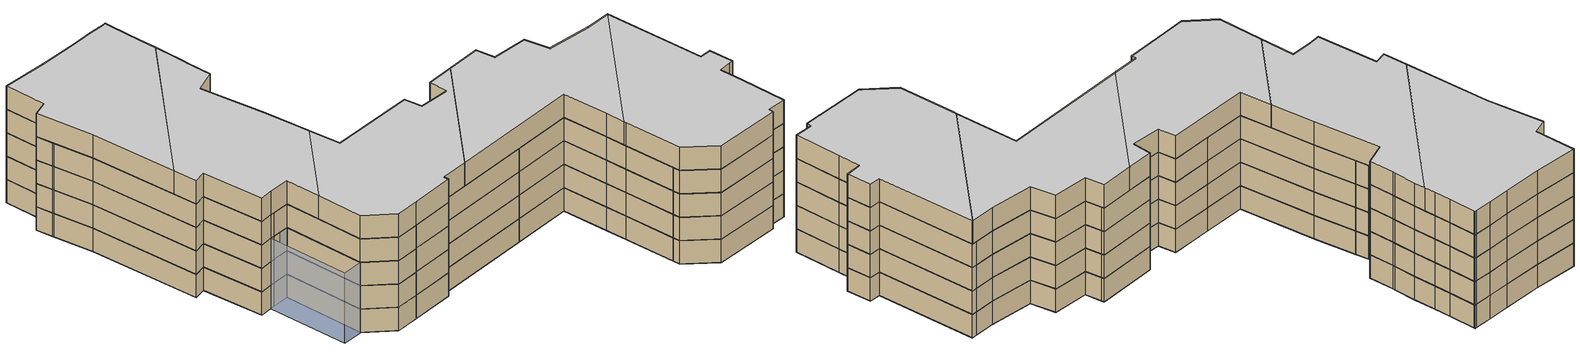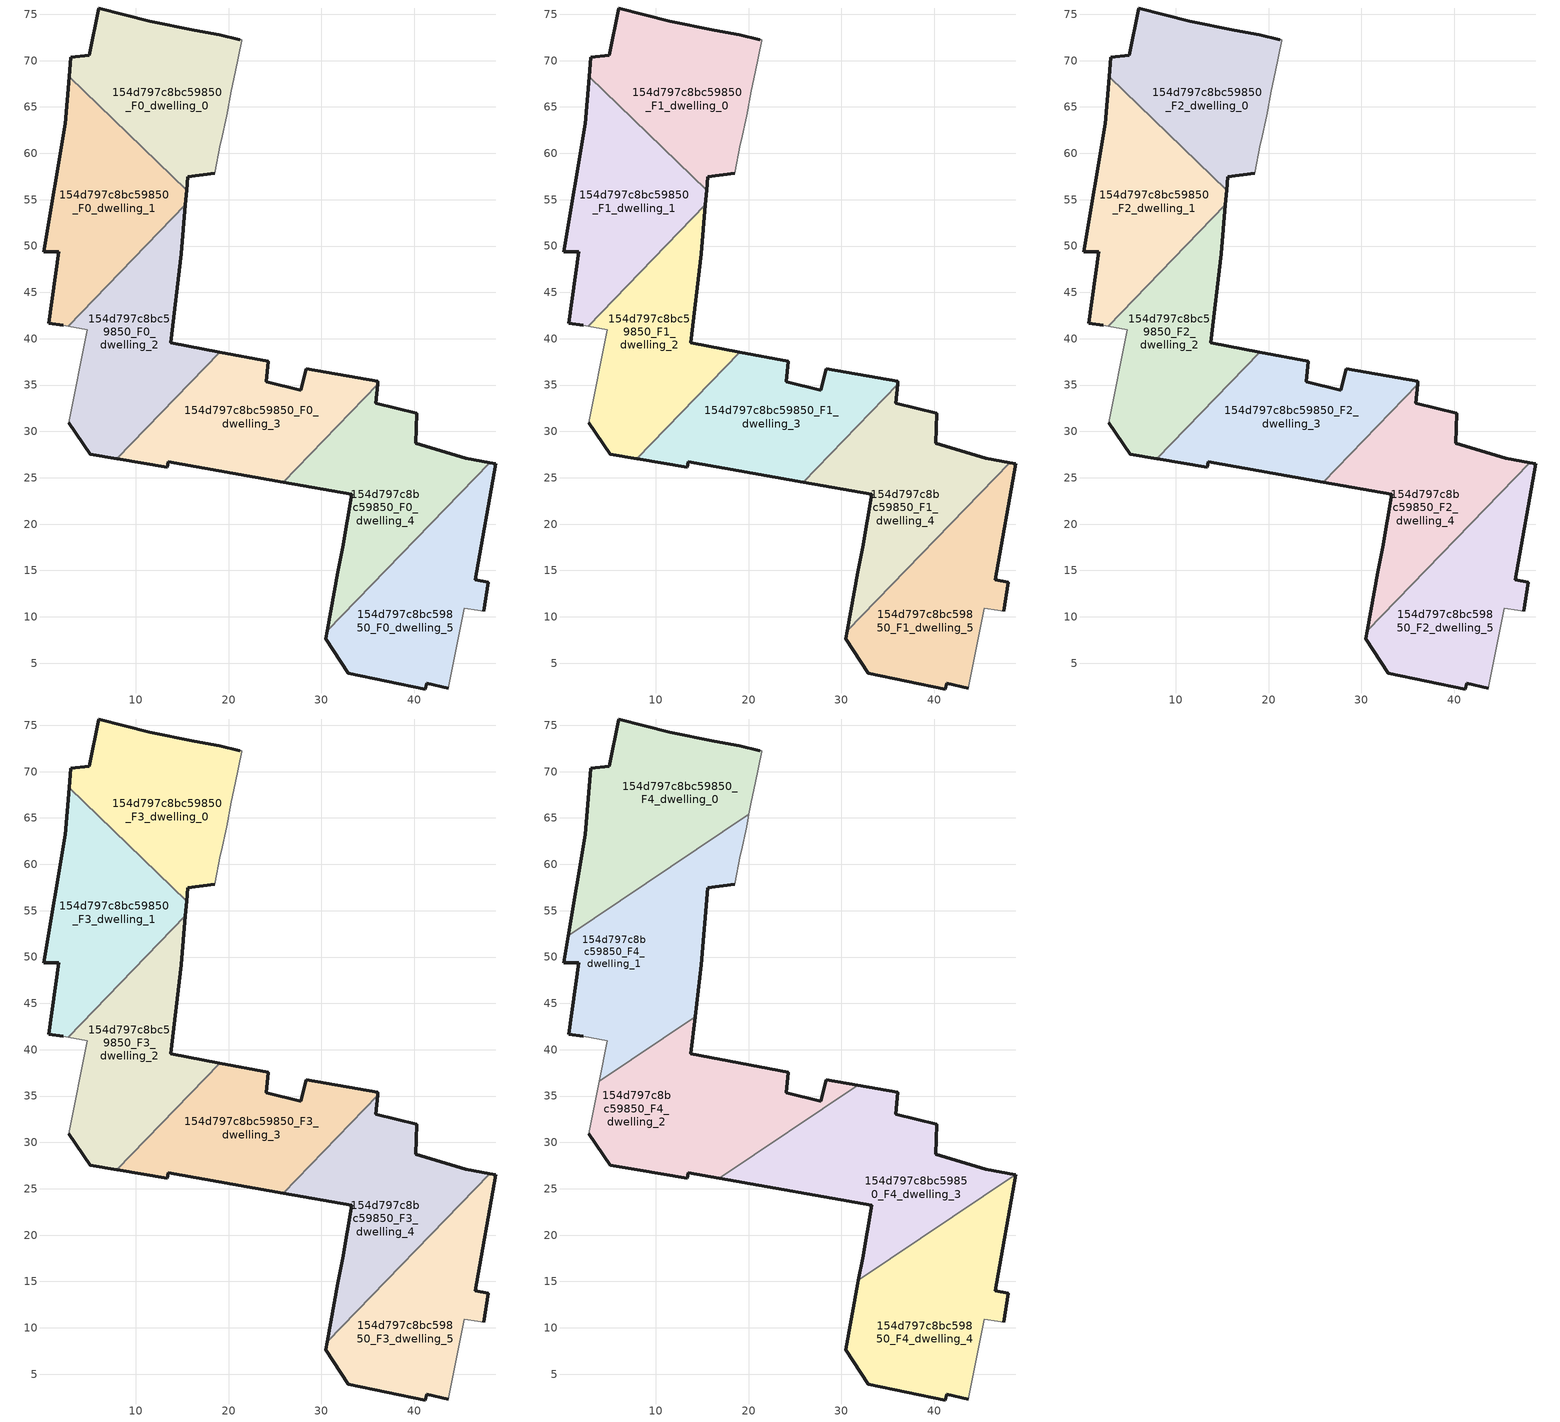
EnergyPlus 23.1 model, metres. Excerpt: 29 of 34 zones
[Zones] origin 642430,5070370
154d797c8bc59850_F0_dwelling_0
 floor ground (EU_floor_Construction): 18.49,57.86 19.09,60.96 19.19,61.36 19.79,64.07 20.29,66.77 20.69,68.77 21.4,72.17 21.4,72.27 21.2,72.27 18.99,72.77 16.29,73.27 11.49,74.28 5.99,75.68 4.98,70.57 2.98,70.37 2.81,68.25 15.47,56.04 15.59,57.46 z0
 wall outside (EU_wall_Construction): 18.49,57.86 15.59,57.46 15.47,56.04 / 2.81,68.25 2.98,70.37 4.98,70.57 5.99,75.68 11.49,74.28 16.29,73.27 18.99,72.77 21.2,72.27 z0:3
 wall adiabatic (EU_wall_Construction): 21.2,72.27 21.4,72.27 21.4,72.17 20.69,68.77 20.29,66.77 19.79,64.07 19.19,61.36 19.09,60.96 18.49,57.86 z0:3
 wall to 154d797c8bc59850_F0_dwelling_1 (EU_wall_Construction): 15.47,56.04 2.81,68.25 z0:3
154d797c8bc59850_F0_dwelling_1
 floor ground (EU_floor_Construction): 2.71,41.35 15.33,54.43 15.47,56.04 2.81,68.25 2.38,63.17 0.07,49.36 1.68,49.36 0.57,41.65 2.17,41.45 z0
 wall outside (EU_wall_Construction): 15.47,56.04 15.33,54.43 / 2.17,41.45 0.57,41.65 1.68,49.36 0.07,49.36 2.38,63.17 2.81,68.25 z0:3
 wall to 154d797c8bc59850_F0_dwelling_2 (EU_wall_Construction): 15.33,54.43 2.71,41.35 z0:3
 wall adiabatic (EU_wall_Construction): 2.71,41.35 2.17,41.45 z0:3
154d797c8bc59850_F0_dwelling_2
 floor ground (EU_floor_Construction): 7.94,27.05 19.03,38.55 13.78,39.55 14.89,49.16 15.33,54.43 2.71,41.35 4.78,40.95 2.77,30.95 5.07,27.54 z0
 wall outside (EU_wall_Construction): 15.33,54.43 14.89,49.16 13.78,39.55 19.03,38.55 / 7.94,27.05 5.07,27.54 2.77,30.95 z0:3
 wall adiabatic (EU_wall_Construction): 2.77,30.95 4.78,40.95 2.71,41.35 z0:3
 wall to 154d797c8bc59850_F0_dwelling_3 (EU_wall_Construction): 19.03,38.55 7.94,27.05 z0:3
154d797c8bc59850_F0_dwelling_3
 floor ground (EU_floor_Construction): 25.88,24.54 36.07,35.11 36.1,35.44 28.39,36.74 27.79,34.44 24.09,35.34 24.29,37.54 19.03,38.55 7.94,27.05 7.97,27.04 13.38,26.14 13.48,26.74 z0
 wall outside (EU_wall_Construction): 25.88,24.54 13.48,26.74 13.38,26.14 7.97,27.04 7.94,27.05 / 19.03,38.55 24.29,37.54 24.09,35.34 27.79,34.44 28.39,36.74 36.1,35.44 36.07,35.11 z0:3
 wall to 154d797c8bc59850_F0_dwelling_4 (EU_wall_Construction): 36.07,35.11 25.88,24.54 z0:3
154d797c8bc59850_F0_dwelling_4
 floor ground (EU_floor_Construction): 30.64,8.47 48.17,26.65 45.6,27.13 40.2,28.74 40.3,31.94 35.9,33.04 36.07,35.11 25.88,24.54 33.29,23.23 32.29,17.53 31.79,14.83 z0
 wall outside (EU_wall_Construction): 30.64,8.47 31.79,14.83 32.29,17.53 33.29,23.23 25.88,24.54 / 36.07,35.11 35.9,33.04 40.3,31.94 40.2,28.74 45.6,27.13 48.17,26.65 z0:3
 wall to 154d797c8bc59850_F0_dwelling_5 (EU_wall_Construction): 48.17,26.65 30.64,8.47 z0:3
154d797c8bc59850_F0_dwelling_5
 floor ground (EU_floor_Construction): 43.69,2.31 44.9,8.22 45.4,10.92 46.9,10.72 47.5,10.62 48,13.72 46.6,14.02 48.8,26.53 48.17,26.65 30.64,8.47 30.48,7.62 32.89,3.92 41.19,2.21 41.39,2.82 z0
 wall outside (EU_wall_Construction): 43.69,2.31 41.39,2.82 41.19,2.21 32.89,3.92 30.48,7.62 30.64,8.47 / 48.17,26.65 48.8,26.53 46.6,14.02 48,13.72 47.5,10.62 z0:3
 wall adiabatic (EU_wall_Construction): 47.5,10.62 46.9,10.72 45.4,10.92 44.9,8.22 43.69,2.31 z0:3
154d797c8bc59850_F1_dwelling_0
 floor to 154d797c8bc59850_F0_dwelling_0 (EU_floor_Construction): 18.49,57.86 19.09,60.96 19.19,61.36 19.79,64.07 20.29,66.77 20.69,68.77 21.4,72.17 21.4,72.27 21.2,72.27 18.99,72.77 16.29,73.27 11.49,74.28 5.99,75.68 4.98,70.57 2.98,70.37 2.81,68.25 15.47,56.04 15.59,57.46 z3
 wall outside (EU_wall_Construction): 18.49,57.86 15.59,57.46 15.47,56.04 / 2.81,68.25 2.98,70.37 4.98,70.57 5.99,75.68 11.49,74.28 16.29,73.27 18.99,72.77 21.2,72.27 z3:6
 wall adiabatic (EU_wall_Construction): 21.2,72.27 21.4,72.27 21.4,72.17 20.69,68.77 20.29,66.77 19.79,64.07 19.19,61.36 19.09,60.96 18.49,57.86 z3:6
 wall to 154d797c8bc59850_F1_dwelling_1 (EU_wall_Construction): 15.47,56.04 2.81,68.25 z3:6
154d797c8bc59850_F1_dwelling_1
 floor to 154d797c8bc59850_F0_dwelling_1 (EU_floor_Construction): 2.71,41.35 15.33,54.43 15.47,56.04 2.81,68.25 2.38,63.17 0.07,49.36 1.68,49.36 0.57,41.65 2.17,41.45 z3
 wall outside (EU_wall_Construction): 15.47,56.04 15.33,54.43 / 2.17,41.45 0.57,41.65 1.68,49.36 0.07,49.36 2.38,63.17 2.81,68.25 z3:6
 wall to 154d797c8bc59850_F1_dwelling_2 (EU_wall_Construction): 15.33,54.43 2.71,41.35 z3:6
 wall adiabatic (EU_wall_Construction): 2.71,41.35 2.17,41.45 z3:6
154d797c8bc59850_F1_dwelling_2
 floor to 154d797c8bc59850_F0_dwelling_2 (EU_floor_Construction): 7.94,27.05 19.03,38.55 13.78,39.55 14.89,49.16 15.33,54.43 2.71,41.35 4.78,40.95 2.77,30.95 5.07,27.54 z3
 wall outside (EU_wall_Construction): 15.33,54.43 14.89,49.16 13.78,39.55 19.03,38.55 / 7.94,27.05 5.07,27.54 2.77,30.95 z3:6
 wall adiabatic (EU_wall_Construction): 2.77,30.95 4.78,40.95 2.71,41.35 z3:6
 wall to 154d797c8bc59850_F1_dwelling_3 (EU_wall_Construction): 19.03,38.55 7.94,27.05 z3:6
154d797c8bc59850_F1_dwelling_3
 floor to 154d797c8bc59850_F0_dwelling_3 (EU_floor_Construction): 25.88,24.54 36.07,35.11 36.1,35.44 28.39,36.74 27.79,34.44 24.09,35.34 24.29,37.54 19.03,38.55 7.94,27.05 7.97,27.04 13.38,26.14 13.48,26.74 z3
 wall outside (EU_wall_Construction): 25.88,24.54 13.48,26.74 13.38,26.14 7.97,27.04 7.94,27.05 / 19.03,38.55 24.29,37.54 24.09,35.34 27.79,34.44 28.39,36.74 36.1,35.44 36.07,35.11 z3:6
 wall to 154d797c8bc59850_F1_dwelling_4 (EU_wall_Construction): 36.07,35.11 25.88,24.54 z3:6
154d797c8bc59850_F1_dwelling_4
 floor to 154d797c8bc59850_F0_dwelling_4 (EU_floor_Construction): 30.64,8.47 48.17,26.65 45.6,27.13 40.2,28.74 40.3,31.94 35.9,33.04 36.07,35.11 25.88,24.54 33.29,23.23 32.29,17.53 31.79,14.83 z3
 wall outside (EU_wall_Construction): 30.64,8.47 31.79,14.83 32.29,17.53 33.29,23.23 25.88,24.54 / 36.07,35.11 35.9,33.04 40.3,31.94 40.2,28.74 45.6,27.13 48.17,26.65 z3:6
 wall to 154d797c8bc59850_F1_dwelling_5 (EU_wall_Construction): 48.17,26.65 30.64,8.47 z3:6
154d797c8bc59850_F1_dwelling_5
 floor to 154d797c8bc59850_F0_dwelling_5 (EU_floor_Construction): 43.69,2.31 44.9,8.22 45.4,10.92 46.9,10.72 47.5,10.62 48,13.72 46.6,14.02 48.8,26.53 48.17,26.65 30.64,8.47 30.48,7.62 32.89,3.92 41.19,2.21 41.39,2.82 z3
 wall outside (EU_wall_Construction): 43.69,2.31 41.39,2.82 41.19,2.21 32.89,3.92 30.48,7.62 30.64,8.47 / 48.17,26.65 48.8,26.53 46.6,14.02 48,13.72 47.5,10.62 z3:6
 wall adiabatic (EU_wall_Construction): 47.5,10.62 46.9,10.72 45.4,10.92 44.9,8.22 43.69,2.31 z3:6
154d797c8bc59850_F2_dwelling_0
 floor to 154d797c8bc59850_F1_dwelling_0 (EU_floor_Construction): 18.49,57.86 19.09,60.96 19.19,61.36 19.79,64.07 20.29,66.77 20.69,68.77 21.4,72.17 21.4,72.27 21.2,72.27 18.99,72.77 16.29,73.27 11.49,74.28 5.99,75.68 4.98,70.57 2.98,70.37 2.81,68.25 15.47,56.04 15.59,57.46 z6
 wall outside (EU_wall_Construction): 18.49,57.86 15.59,57.46 15.47,56.04 / 2.81,68.25 2.98,70.37 4.98,70.57 5.99,75.68 11.49,74.28 16.29,73.27 18.99,72.77 21.2,72.27 z6:9
 wall adiabatic (EU_wall_Construction): 21.2,72.27 21.4,72.27 21.4,72.17 20.69,68.77 20.29,66.77 19.79,64.07 19.19,61.36 19.09,60.96 18.49,57.86 z6:9
 wall to 154d797c8bc59850_F2_dwelling_1 (EU_wall_Construction): 15.47,56.04 2.81,68.25 z6:9
154d797c8bc59850_F2_dwelling_1
 floor to 154d797c8bc59850_F1_dwelling_1 (EU_floor_Construction): 2.71,41.35 15.33,54.43 15.47,56.04 2.81,68.25 2.38,63.17 0.07,49.36 1.68,49.36 0.57,41.65 2.17,41.45 z6
 wall outside (EU_wall_Construction): 15.47,56.04 15.33,54.43 / 2.17,41.45 0.57,41.65 1.68,49.36 0.07,49.36 2.38,63.17 2.81,68.25 z6:9
 wall to 154d797c8bc59850_F2_dwelling_2 (EU_wall_Construction): 15.33,54.43 2.71,41.35 z6:9
 wall adiabatic (EU_wall_Construction): 2.71,41.35 2.17,41.45 z6:9
154d797c8bc59850_F2_dwelling_2
 floor to 154d797c8bc59850_F1_dwelling_2 (EU_floor_Construction): 7.94,27.05 19.03,38.55 13.78,39.55 14.89,49.16 15.33,54.43 2.71,41.35 4.78,40.95 2.77,30.95 5.07,27.54 z6
 wall outside (EU_wall_Construction): 15.33,54.43 14.89,49.16 13.78,39.55 19.03,38.55 / 7.94,27.05 5.07,27.54 2.77,30.95 z6:9
 wall adiabatic (EU_wall_Construction): 2.77,30.95 4.78,40.95 2.71,41.35 z6:9
 wall to 154d797c8bc59850_F2_dwelling_3 (EU_wall_Construction): 19.03,38.55 7.94,27.05 z6:9
154d797c8bc59850_F2_dwelling_3
 floor to 154d797c8bc59850_F1_dwelling_3 (EU_floor_Construction): 25.88,24.54 36.07,35.11 36.1,35.44 28.39,36.74 27.79,34.44 24.09,35.34 24.29,37.54 19.03,38.55 7.94,27.05 7.97,27.04 13.38,26.14 13.48,26.74 z6
 wall outside (EU_wall_Construction): 25.88,24.54 13.48,26.74 13.38,26.14 7.97,27.04 7.94,27.05 / 19.03,38.55 24.29,37.54 24.09,35.34 27.79,34.44 28.39,36.74 36.1,35.44 36.07,35.11 z6:9
 wall to 154d797c8bc59850_F2_dwelling_4 (EU_wall_Construction): 36.07,35.11 25.88,24.54 z6:9
154d797c8bc59850_F2_dwelling_4
 floor to 154d797c8bc59850_F1_dwelling_4 (EU_floor_Construction): 30.64,8.47 48.17,26.65 45.6,27.13 40.2,28.74 40.3,31.94 35.9,33.04 36.07,35.11 25.88,24.54 33.29,23.23 32.29,17.53 31.79,14.83 z6
 wall outside (EU_wall_Construction): 30.64,8.47 31.79,14.83 32.29,17.53 33.29,23.23 25.88,24.54 / 36.07,35.11 35.9,33.04 40.3,31.94 40.2,28.74 45.6,27.13 48.17,26.65 z6:9
 wall to 154d797c8bc59850_F2_dwelling_5 (EU_wall_Construction): 48.17,26.65 30.64,8.47 z6:9
154d797c8bc59850_F2_dwelling_5
 floor to 154d797c8bc59850_F1_dwelling_5 (EU_floor_Construction): 43.69,2.31 44.9,8.22 45.4,10.92 46.9,10.72 47.5,10.62 48,13.72 46.6,14.02 48.8,26.53 48.17,26.65 30.64,8.47 30.48,7.62 32.89,3.92 41.19,2.21 41.39,2.82 z6
 wall outside (EU_wall_Construction): 43.69,2.31 41.39,2.82 41.19,2.21 32.89,3.92 30.48,7.62 30.64,8.47 / 48.17,26.65 48.8,26.53 46.6,14.02 48,13.72 47.5,10.62 z6:9
 wall adiabatic (EU_wall_Construction): 47.5,10.62 46.9,10.72 45.4,10.92 44.9,8.22 43.69,2.31 z6:9
154d797c8bc59850_F3_dwelling_0
 floor to 154d797c8bc59850_F2_dwelling_0 (EU_floor_Construction): 18.49,57.86 19.09,60.96 19.19,61.36 19.79,64.07 20.29,66.77 20.69,68.77 21.4,72.17 21.4,72.27 21.2,72.27 18.99,72.77 16.29,73.27 11.49,74.28 5.99,75.68 4.98,70.57 2.98,70.37 2.81,68.25 15.47,56.04 15.59,57.46 z9
 wall outside (EU_wall_Construction): 18.49,57.86 15.59,57.46 15.47,56.04 / 2.81,68.25 2.98,70.37 4.98,70.57 5.99,75.68 11.49,74.28 16.29,73.27 18.99,72.77 21.2,72.27 z9:12
 wall adiabatic (EU_wall_Construction): 21.2,72.27 21.4,72.27 21.4,72.17 20.69,68.77 20.29,66.77 19.79,64.07 19.19,61.36 19.09,60.96 18.49,57.86 z9:12
 wall to 154d797c8bc59850_F3_dwelling_1 (EU_wall_Construction): 15.47,56.04 2.81,68.25 z9:12
154d797c8bc59850_F3_dwelling_1
 floor to 154d797c8bc59850_F2_dwelling_1 (EU_floor_Construction): 2.71,41.35 15.33,54.43 15.47,56.04 2.81,68.25 2.38,63.17 0.07,49.36 1.68,49.36 0.57,41.65 2.17,41.45 z9
 wall outside (EU_wall_Construction): 15.47,56.04 15.33,54.43 / 2.17,41.45 0.57,41.65 1.68,49.36 0.07,49.36 2.38,63.17 2.81,68.25 z9:12
 wall to 154d797c8bc59850_F3_dwelling_2 (EU_wall_Construction): 15.33,54.43 2.71,41.35 z9:12
 wall adiabatic (EU_wall_Construction): 2.71,41.35 2.17,41.45 z9:12
154d797c8bc59850_F3_dwelling_2
 floor to 154d797c8bc59850_F2_dwelling_2 (EU_floor_Construction): 7.94,27.05 19.03,38.55 13.78,39.55 14.89,49.16 15.33,54.43 2.71,41.35 4.78,40.95 2.77,30.95 5.07,27.54 z9
 wall outside (EU_wall_Construction): 15.33,54.43 14.89,49.16 13.78,39.55 19.03,38.55 / 7.94,27.05 5.07,27.54 2.77,30.95 z9:12
 wall adiabatic (EU_wall_Construction): 2.77,30.95 4.78,40.95 2.71,41.35 z9:12
 wall to 154d797c8bc59850_F3_dwelling_3 (EU_wall_Construction): 19.03,38.55 7.94,27.05 z9:12
154d797c8bc59850_F3_dwelling_3
 floor to 154d797c8bc59850_F2_dwelling_3 (EU_floor_Construction): 25.88,24.54 36.07,35.11 36.1,35.44 28.39,36.74 27.79,34.44 24.09,35.34 24.29,37.54 19.03,38.55 7.94,27.05 7.97,27.04 13.38,26.14 13.48,26.74 z9
 wall outside (EU_wall_Construction): 25.88,24.54 13.48,26.74 13.38,26.14 7.97,27.04 7.94,27.05 / 19.03,38.55 24.29,37.54 24.09,35.34 27.79,34.44 28.39,36.74 36.1,35.44 36.07,35.11 z9:12
 wall to 154d797c8bc59850_F3_dwelling_4 (EU_wall_Construction): 36.07,35.11 25.88,24.54 z9:12
154d797c8bc59850_F3_dwelling_4
 floor to 154d797c8bc59850_F2_dwelling_4 (EU_floor_Construction): 30.64,8.47 48.17,26.65 45.6,27.13 40.2,28.74 40.3,31.94 35.9,33.04 36.07,35.11 25.88,24.54 33.29,23.23 32.29,17.53 31.79,14.83 z9
 wall outside (EU_wall_Construction): 30.64,8.47 31.79,14.83 32.29,17.53 33.29,23.23 25.88,24.54 / 36.07,35.11 35.9,33.04 40.3,31.94 40.2,28.74 45.6,27.13 48.17,26.65 z9:12
 wall to 154d797c8bc59850_F3_dwelling_5 (EU_wall_Construction): 48.17,26.65 30.64,8.47 z9:12
154d797c8bc59850_F3_dwelling_5
 floor to 154d797c8bc59850_F2_dwelling_5 (EU_floor_Construction): 43.69,2.31 44.9,8.22 45.4,10.92 46.9,10.72 47.5,10.62 48,13.72 46.6,14.02 48.8,26.53 48.17,26.65 30.64,8.47 30.48,7.62 32.89,3.92 41.19,2.21 41.39,2.82 z9
 wall outside (EU_wall_Construction): 43.69,2.31 41.39,2.82 41.19,2.21 32.89,3.92 30.48,7.62 30.64,8.47 / 48.17,26.65 48.8,26.53 46.6,14.02 48,13.72 47.5,10.62 z9:12
 wall adiabatic (EU_wall_Construction): 47.5,10.62 46.9,10.72 45.4,10.92 44.9,8.22 43.69,2.31 z9:12
154d797c8bc59850_F4_dwelling_0
 floor to 154d797c8bc59850_F3_dwelling_0 (EU_floor_Construction): 20.04,65.41 20.29,66.77 20.69,68.77 21.4,72.17 21.4,72.27 21.2,72.27 18.99,72.77 16.29,73.27 11.49,74.28 5.99,75.68 4.98,70.57 2.98,70.37 2.81,68.25 11.62,59.75 z12
 floor to 154d797c8bc59850_F3_dwelling_1 (EU_floor_Construction): 11.62,59.75 2.81,68.25 2.38,63.17 0.57,52.31 z12
 wall outside (EU_wall_Construction): 0.57,52.31 2.38,63.17 2.98,70.37 4.98,70.57 5.99,75.68 11.49,74.28 16.29,73.27 18.99,72.77 21.2,72.27 z12:15
 wall adiabatic (EU_wall_Construction): 21.2,72.27 21.4,72.27 21.4,72.17 20.69,68.77 20.29,66.77 20.04,65.41 z12:15
 wall to 154d797c8bc59850_F4_dwelling_1 (EU_wall_Construction): 20.04,65.41 0.57,52.31 z12:15
 ceiling to 154d797c8bc59850_F5_dwelling_0 (EU_floor_Construction): 21.4,72.27 21.4,72.17 20.69,68.77 20.29,66.77 20.04,65.41 0.57,52.31 2.38,63.17 2.98,70.37 4.98,70.57 5.99,75.68 11.49,74.28 16.29,73.27 18.99,72.77 21.2,72.27 z15
154d797c8bc59850_F4_dwelling_1
 floor to 154d797c8bc59850_F3_dwelling_1 (EU_floor_Construction): 2.71,41.35 15.33,54.43 15.47,56.04 11.62,59.75 0.57,52.31 0.07,49.36 1.68,49.36 0.57,41.65 2.17,41.45 z12
 floor to 154d797c8bc59850_F3_dwelling_0 (EU_floor_Construction): 18.49,57.86 19.09,60.96 19.19,61.36 19.79,64.07 20.04,65.41 11.62,59.75 15.47,56.04 15.59,57.46 z12
 floor to 154d797c8bc59850_F3_dwelling_2 (EU_floor_Construction): 14.24,43.55 14.89,49.16 15.33,54.43 2.71,41.35 4.78,40.95 3.9,36.59 z12
 wall outside (EU_wall_Construction): 18.49,57.86 15.59,57.46 14.89,49.16 14.24,43.55 / 2.17,41.45 0.57,41.65 1.68,49.36 0.07,49.36 0.57,52.31 z12:15
 wall adiabatic (EU_wall_Construction): 20.04,65.41 19.79,64.07 19.19,61.36 19.09,60.96 18.49,57.86 / 3.9,36.59 4.78,40.95 2.17,41.45 z12:15
 wall to 154d797c8bc59850_F4_dwelling_2 (EU_wall_Construction): 14.24,43.55 3.9,36.59 z12:15
 ceiling to 154d797c8bc59850_F5_dwelling_1 (EU_floor_Construction): 20.04,65.41 19.79,64.07 19.19,61.36 19.09,60.96 18.49,57.86 15.59,57.46 14.89,49.16 14.24,43.55 3.9,36.59 4.78,40.95 2.17,41.45 0.57,41.65 1.68,49.36 0.07,49.36 0.57,52.31 z15
154d797c8bc59850_F4_dwelling_2
 floor to 154d797c8bc59850_F3_dwelling_2 (EU_floor_Construction): 7.94,27.05 19.03,38.55 13.78,39.55 14.24,43.55 3.9,36.59 2.77,30.95 5.07,27.54 z12
 floor to 154d797c8bc59850_F3_dwelling_3 (EU_floor_Construction): 27.79,34.44 24.09,35.34 24.29,37.54 19.03,38.55 7.94,27.05 7.97,27.04 13.38,26.14 13.48,26.74 16.86,26.14 31.77,36.17 28.39,36.74 z12
 wall outside (EU_wall_Construction): 16.86,26.14 13.48,26.74 13.38,26.14 7.97,27.04 5.07,27.54 2.77,30.95 / 14.24,43.55 13.78,39.55 24.29,37.54 24.09,35.34 27.79,34.44 28.39,36.74 31.77,36.17 z12:15
 wall to 154d797c8bc59850_F4_dwelling_3 (EU_wall_Construction): 31.77,36.17 16.86,26.14 z12:15
 wall adiabatic (EU_wall_Construction): 2.77,30.95 3.9,36.59 z12:15
 ceiling to 154d797c8bc59850_F5_dwelling_2 (EU_floor_Construction): 31.77,36.17 16.86,26.14 13.48,26.74 13.38,26.14 7.97,27.04 5.07,27.54 2.77,30.95 3.9,36.59 14.24,43.55 13.78,39.55 24.29,37.54 24.09,35.34 27.79,34.44 28.39,36.74 z15
154d797c8bc59850_F4_dwelling_3
 floor to 154d797c8bc59850_F3_dwelling_4 (EU_floor_Construction): 46.72,25.15 48.17,26.65 45.6,27.13 40.2,28.74 40.3,31.94 35.9,33.04 36.07,35.11 25.88,24.54 33.29,23.23 32.29,17.53 31.84,15.14 z12
 floor to 154d797c8bc59850_F3_dwelling_5 (EU_floor_Construction): 48.79,26.53 48.17,26.65 46.72,25.15 z12
 floor to 154d797c8bc59850_F3_dwelling_3 (EU_floor_Construction): 25.88,24.54 36.07,35.11 36.1,35.44 31.77,36.17 16.86,26.14 z12
 wall outside (EU_wall_Construction): 31.84,15.14 32.29,17.53 33.29,23.23 16.86,26.14 / 31.77,36.17 36.1,35.44 35.9,33.04 40.3,31.94 40.2,28.74 45.6,27.13 48.79,26.53 z12:15
 wall to 154d797c8bc59850_F4_dwelling_4 (EU_wall_Construction): 48.79,26.53 31.84,15.14 z12:15
 ceiling to 154d797c8bc59850_F5_dwelling_3 (EU_floor_Construction): 40.3,31.94 40.2,28.74 45.6,27.13 48.79,26.53 31.84,15.14 32.29,17.53 33.29,23.23 16.86,26.14 31.77,36.17 36.1,35.44 35.9,33.04 z15
154d797c8bc59850_F4_dwelling_4
 floor to 154d797c8bc59850_F3_dwelling_4 (EU_floor_Construction): 30.64,8.47 46.72,25.15 31.84,15.14 31.79,14.83 z12
 floor to 154d797c8bc59850_F3_dwelling_5 (EU_floor_Construction): 43.69,2.31 44.9,8.22 45.4,10.92 46.9,10.72 47.5,10.62 48,13.72 46.6,14.02 48.8,26.53 48.79,26.53 46.72,25.15 30.64,8.47 30.48,7.62 32.89,3.92 41.19,2.21 41.39,2.82 z12
 wall outside (EU_wall_Construction): 43.69,2.31 41.39,2.82 41.19,2.21 32.89,3.92 30.48,7.62 31.79,14.83 31.84,15.14 / 48.79,26.53 48.8,26.53 46.6,14.02 48,13.72 47.5,10.62 z12:15
 wall adiabatic (EU_wall_Construction): 47.5,10.62 46.9,10.72 45.4,10.92 44.9,8.22 43.69,2.31 z12:15
 ceiling to 154d797c8bc59850_F5_dwelling_4 (EU_floor_Construction): 48.8,26.53 46.6,14.02 48,13.72 47.5,10.62 46.9,10.72 45.4,10.92 44.9,8.22 43.69,2.31 41.39,2.82 41.19,2.21 32.89,3.92 30.48,7.62 31.79,14.83 31.84,15.14 48.79,26.53 z15
shading: 2.17,41.45 4.78,40.95 / 4.78,40.95 2.84,30.93 / 2.84,30.93 0.24,31.43 / 0.24,31.43 2.17,41.45 z0:9
[Building]
EU S2 Campaign: North Axis=0; Terrain=City; Solar Distribution=FullExterior
[Site:Location]
Lyon-Bron: Latitude=45.75; Longitude=5; Time Zone=1; Elevation=198
[SizingPeriod:WeatherFileDays]
AnnualSizingPeriod: Begin Month=1; Begin Day of Month=1; End Month=12; End Day of Month=31; Day of Week for Start Day=Monday; Use Weather File Daylight Saving Period=No; Use Weather File Rain and Snow Indicators=No
[MATERIAL]
EU_InternalMass_Material: Roughness=MediumRough; Thickness=0.1; Conductivity=1; Density=1800; Specific Heat=900; Thermal Absorptance=0.9; Solar Absorptance=0.7; Visible Absorptance=0.7
[MATERIAL:NOMASS] Roughness=MediumRough; Thermal Absorptance=0.9; Solar Absorptance=0.7; Visible Absorptance=0.7
Name | Thermal Resistance
EU_wall_NoMass | 1.1366
EU_floor_NoMass | 1.85445
[CONSTRUCTION]
EU_wall_Construction: EU_wall_NoMass
EU_floor_Construction: EU_floor_NoMass
EU_InternalMass_Construction: EU_InternalMass_Material
[ZONE] Type=1; Multiplier=1; Ceiling Height=autocalculate; Floor Area=autocalculate; Part of Total Floor Area=Yes
Name | Volume
154d797c8bc59850_F0_dwelling_0; 154d797c8bc59850_F1_dwelling_0; 154d797c8bc59850_F2_dwelling_0; 154d797c8bc59850_F3_dwelling_0 | 645.086
154d797c8bc59850_F4_dwelling_0 | 774.129
154d797c8bc59850_F0_dwelling_1; 154d797c8bc59850_F1_dwelling_1; 154d797c8bc59850_F2_dwelling_1; 154d797c8bc59850_F3_dwelling_1 | 645.111
154d797c8bc59850_F4_dwelling_1 | 774.095
154d797c8bc59850_F0_dwelling_2; 154d797c8bc59850_F1_dwelling_2; 154d797c8bc59850_F2_dwelling_2; 154d797c8bc59850_F3_dwelling_2 | 645.115
154d797c8bc59850_F4_dwelling_2 | 774.119
154d797c8bc59850_F0_dwelling_3; 154d797c8bc59850_F1_dwelling_3; 154d797c8bc59850_F2_dwelling_3; 154d797c8bc59850_F3_dwelling_3 | 645.105
154d797c8bc59850_F4_dwelling_3 | 774.155
154d797c8bc59850_F0_dwelling_4; 154d797c8bc59850_F1_dwelling_4; 154d797c8bc59850_F2_dwelling_4; 154d797c8bc59850_F3_dwelling_4 | 645.072
154d797c8bc59850_F4_dwelling_4 | 774.105
154d797c8bc59850_F0_dwelling_5; 154d797c8bc59850_F1_dwelling_5; 154d797c8bc59850_F2_dwelling_5; 154d797c8bc59850_F3_dwelling_5 | 645.103
[INTERNALMASS] Construction=EU_InternalMass_Construction
Name | Zone or ZoneList | Surface Area
154d797c8bc59850_F0_dwelling_0_EU_InternalMass | 154d797c8bc59850_F0_dwelling_0 | 215.029
154d797c8bc59850_F0_dwelling_1_EU_InternalMass | 154d797c8bc59850_F0_dwelling_1 | 215.038
154d797c8bc59850_F0_dwelling_2_EU_InternalMass | 154d797c8bc59850_F0_dwelling_2 | 215.038
154d797c8bc59850_F0_dwelling_3_EU_InternalMass | 154d797c8bc59850_F0_dwelling_3 | 215.035
154d797c8bc59850_F0_dwelling_4_EU_InternalMass | 154d797c8bc59850_F0_dwelling_4 | 215.024
154d797c8bc59850_F0_dwelling_5_EU_InternalMass | 154d797c8bc59850_F0_dwelling_5 | 215.034
154d797c8bc59850_F1_dwelling_0_EU_InternalMass | 154d797c8bc59850_F1_dwelling_0 | 215.029
154d797c8bc59850_F1_dwelling_1_EU_InternalMass | 154d797c8bc59850_F1_dwelling_1 | 215.038
154d797c8bc59850_F1_dwelling_2_EU_InternalMass | 154d797c8bc59850_F1_dwelling_2 | 215.038
154d797c8bc59850_F1_dwelling_3_EU_InternalMass | 154d797c8bc59850_F1_dwelling_3 | 215.035
154d797c8bc59850_F1_dwelling_4_EU_InternalMass | 154d797c8bc59850_F1_dwelling_4 | 215.024
154d797c8bc59850_F1_dwelling_5_EU_InternalMass | 154d797c8bc59850_F1_dwelling_5 | 215.034
154d797c8bc59850_F2_dwelling_0_EU_InternalMass | 154d797c8bc59850_F2_dwelling_0 | 215.029
154d797c8bc59850_F2_dwelling_1_EU_InternalMass | 154d797c8bc59850_F2_dwelling_1 | 215.038
154d797c8bc59850_F2_dwelling_2_EU_InternalMass | 154d797c8bc59850_F2_dwelling_2 | 215.038
154d797c8bc59850_F2_dwelling_3_EU_InternalMass | 154d797c8bc59850_F2_dwelling_3 | 215.035
154d797c8bc59850_F2_dwelling_4_EU_InternalMass | 154d797c8bc59850_F2_dwelling_4 | 215.024
154d797c8bc59850_F2_dwelling_5_EU_InternalMass | 154d797c8bc59850_F2_dwelling_5 | 215.034
154d797c8bc59850_F3_dwelling_0_EU_InternalMass | 154d797c8bc59850_F3_dwelling_0 | 215.029
154d797c8bc59850_F3_dwelling_1_EU_InternalMass | 154d797c8bc59850_F3_dwelling_1 | 215.038
154d797c8bc59850_F3_dwelling_2_EU_InternalMass | 154d797c8bc59850_F3_dwelling_2 | 215.038
154d797c8bc59850_F3_dwelling_3_EU_InternalMass | 154d797c8bc59850_F3_dwelling_3 | 215.035
154d797c8bc59850_F3_dwelling_4_EU_InternalMass | 154d797c8bc59850_F3_dwelling_4 | 215.024
154d797c8bc59850_F3_dwelling_5_EU_InternalMass | 154d797c8bc59850_F3_dwelling_5 | 215.034
154d797c8bc59850_F4_dwelling_0_EU_InternalMass | 154d797c8bc59850_F4_dwelling_0 | 258.043
154d797c8bc59850_F4_dwelling_1_EU_InternalMass | 154d797c8bc59850_F4_dwelling_1 | 258.032
154d797c8bc59850_F4_dwelling_2_EU_InternalMass | 154d797c8bc59850_F4_dwelling_2 | 258.039
154d797c8bc59850_F4_dwelling_3_EU_InternalMass | 154d797c8bc59850_F4_dwelling_3 | 258.052
154d797c8bc59850_F4_dwelling_4_EU_InternalMass | 154d797c8bc59850_F4_dwelling_4 | 258.035
[OTHEREQUIPMENT] Fuel Type=Electricity; Design Level Calculation Method=Watts/Area; Power per Zone Floor Area=1; Fraction Latent=0; Fraction Radiant=0; Fraction Lost=0; Carbon Dioxide Generation Rate=0; EndUse Subcategory=EU_Step8_InternalGains
Name | Zone or ZoneList or Space or SpaceList | Schedule
EU_Step8_InternalGain_154d797c8bc59850_F0_dwelling_0_f000 | 154d797c8bc59850_F0_dwelling_0 | EU_Step8_GainSchedule_154d797c8bc59850_F0_dwelling_0_f000
EU_Step8_InternalGain_154d797c8bc59850_F0_dwelling_1_f000 | 154d797c8bc59850_F0_dwelling_1 | EU_Step8_GainSchedule_154d797c8bc59850_F0_dwelling_1_f000
EU_Step8_InternalGain_154d797c8bc59850_F0_dwelling_2_f000 | 154d797c8bc59850_F0_dwelling_2 | EU_Step8_GainSchedule_154d797c8bc59850_F0_dwelling_2_f000
EU_Step8_InternalGain_154d797c8bc59850_F0_dwelling_3_f000 | 154d797c8bc59850_F0_dwelling_3 | EU_Step8_GainSchedule_154d797c8bc59850_F0_dwelling_3_f000
EU_Step8_InternalGain_154d797c8bc59850_F0_dwelling_4_f000 | 154d797c8bc59850_F0_dwelling_4 | EU_Step8_GainSchedule_154d797c8bc59850_F0_dwelling_4_f000
EU_Step8_InternalGain_154d797c8bc59850_F0_dwelling_5_f000 | 154d797c8bc59850_F0_dwelling_5 | EU_Step8_GainSchedule_154d797c8bc59850_F0_dwelling_5_f000
EU_Step8_InternalGain_154d797c8bc59850_F1_dwelling_0_f000 | 154d797c8bc59850_F1_dwelling_0 | EU_Step8_GainSchedule_154d797c8bc59850_F1_dwelling_0_f000
EU_Step8_InternalGain_154d797c8bc59850_F1_dwelling_1_f000 | 154d797c8bc59850_F1_dwelling_1 | EU_Step8_GainSchedule_154d797c8bc59850_F1_dwelling_1_f000
EU_Step8_InternalGain_154d797c8bc59850_F1_dwelling_2_f000 | 154d797c8bc59850_F1_dwelling_2 | EU_Step8_GainSchedule_154d797c8bc59850_F1_dwelling_2_f000
EU_Step8_InternalGain_154d797c8bc59850_F1_dwelling_3_f000 | 154d797c8bc59850_F1_dwelling_3 | EU_Step8_GainSchedule_154d797c8bc59850_F1_dwelling_3_f000
EU_Step8_InternalGain_154d797c8bc59850_F1_dwelling_4_f000 | 154d797c8bc59850_F1_dwelling_4 | EU_Step8_GainSchedule_154d797c8bc59850_F1_dwelling_4_f000
EU_Step8_InternalGain_154d797c8bc59850_F1_dwelling_5_f000 | 154d797c8bc59850_F1_dwelling_5 | EU_Step8_GainSchedule_154d797c8bc59850_F1_dwelling_5_f000
EU_Step8_InternalGain_154d797c8bc59850_F2_dwelling_0_f000 | 154d797c8bc59850_F2_dwelling_0 | EU_Step8_GainSchedule_154d797c8bc59850_F2_dwelling_0_f000
EU_Step8_InternalGain_154d797c8bc59850_F2_dwelling_1_f000 | 154d797c8bc59850_F2_dwelling_1 | EU_Step8_GainSchedule_154d797c8bc59850_F2_dwelling_1_f000
EU_Step8_InternalGain_154d797c8bc59850_F2_dwelling_2_f000 | 154d797c8bc59850_F2_dwelling_2 | EU_Step8_GainSchedule_154d797c8bc59850_F2_dwelling_2_f000
EU_Step8_InternalGain_154d797c8bc59850_F2_dwelling_3_f000 | 154d797c8bc59850_F2_dwelling_3 | EU_Step8_GainSchedule_154d797c8bc59850_F2_dwelling_3_f000
EU_Step8_InternalGain_154d797c8bc59850_F2_dwelling_4_f000 | 154d797c8bc59850_F2_dwelling_4 | EU_Step8_GainSchedule_154d797c8bc59850_F2_dwelling_4_f000
EU_Step8_InternalGain_154d797c8bc59850_F2_dwelling_5_f000 | 154d797c8bc59850_F2_dwelling_5 | EU_Step8_GainSchedule_154d797c8bc59850_F2_dwelling_5_f000
EU_Step8_InternalGain_154d797c8bc59850_F3_dwelling_0_f000 | 154d797c8bc59850_F3_dwelling_0 | EU_Step8_GainSchedule_154d797c8bc59850_F3_dwelling_0_f000
EU_Step8_InternalGain_154d797c8bc59850_F3_dwelling_1_f000 | 154d797c8bc59850_F3_dwelling_1 | EU_Step8_GainSchedule_154d797c8bc59850_F3_dwelling_1_f000
EU_Step8_InternalGain_154d797c8bc59850_F3_dwelling_2_f000 | 154d797c8bc59850_F3_dwelling_2 | EU_Step8_GainSchedule_154d797c8bc59850_F3_dwelling_2_f000
EU_Step8_InternalGain_154d797c8bc59850_F3_dwelling_3_f000 | 154d797c8bc59850_F3_dwelling_3 | EU_Step8_GainSchedule_154d797c8bc59850_F3_dwelling_3_f000
EU_Step8_InternalGain_154d797c8bc59850_F3_dwelling_4_f000 | 154d797c8bc59850_F3_dwelling_4 | EU_Step8_GainSchedule_154d797c8bc59850_F3_dwelling_4_f000
EU_Step8_InternalGain_154d797c8bc59850_F3_dwelling_5_f000 | 154d797c8bc59850_F3_dwelling_5 | EU_Step8_GainSchedule_154d797c8bc59850_F3_dwelling_5_f000
EU_Step8_InternalGain_154d797c8bc59850_F4_dwelling_0_f000 | 154d797c8bc59850_F4_dwelling_0 | EU_Step8_GainSchedule_154d797c8bc59850_F4_dwelling_0_f000
EU_Step8_InternalGain_154d797c8bc59850_F4_dwelling_1_f000 | 154d797c8bc59850_F4_dwelling_1 | EU_Step8_GainSchedule_154d797c8bc59850_F4_dwelling_1_f000
EU_Step8_InternalGain_154d797c8bc59850_F4_dwelling_2_f000 | 154d797c8bc59850_F4_dwelling_2 | EU_Step8_GainSchedule_154d797c8bc59850_F4_dwelling_2_f000
EU_Step8_InternalGain_154d797c8bc59850_F4_dwelling_3_f000 | 154d797c8bc59850_F4_dwelling_3 | EU_Step8_GainSchedule_154d797c8bc59850_F4_dwelling_3_f000
EU_Step8_InternalGain_154d797c8bc59850_F4_dwelling_4_f000 | 154d797c8bc59850_F4_dwelling_4 | EU_Step8_GainSchedule_154d797c8bc59850_F4_dwelling_4_f000
[ZONEVENTILATION:DESIGNFLOWRATE] Schedule=EU_AlwaysOn; Design Flow Rate Calculation Method=AirChanges/Hour; Air Changes per Hour=0.473019; Ventilation Type=Natural; Fan Pressure Rise=0; Fan Total Efficiency=1; Constant Term Coefficient=1; Temperature Term Coefficient=0; Velocity Term Coefficient=0; Velocity Squared Term Coefficient=0; Minimum Indoor Temperature=-100; Maximum Indoor Temperature=100; Delta Temperature=-100; Minimum Outdoor Temperature=-100; Maximum Outdoor Temperature=100; Maximum Wind Speed=40
Name | Zone or ZoneList or Space or SpaceList
EU_ConstantAir_154d797c8bc59850_F0_dwelling_0 | 154d797c8bc59850_F0_dwelling_0
EU_ConstantAir_154d797c8bc59850_F0_dwelling_1 | 154d797c8bc59850_F0_dwelling_1
EU_ConstantAir_154d797c8bc59850_F0_dwelling_2 | 154d797c8bc59850_F0_dwelling_2
EU_ConstantAir_154d797c8bc59850_F0_dwelling_3 | 154d797c8bc59850_F0_dwelling_3
EU_ConstantAir_154d797c8bc59850_F0_dwelling_4 | 154d797c8bc59850_F0_dwelling_4
EU_ConstantAir_154d797c8bc59850_F0_dwelling_5 | 154d797c8bc59850_F0_dwelling_5
EU_ConstantAir_154d797c8bc59850_F1_dwelling_0 | 154d797c8bc59850_F1_dwelling_0
EU_ConstantAir_154d797c8bc59850_F1_dwelling_1 | 154d797c8bc59850_F1_dwelling_1
EU_ConstantAir_154d797c8bc59850_F1_dwelling_2 | 154d797c8bc59850_F1_dwelling_2
EU_ConstantAir_154d797c8bc59850_F1_dwelling_3 | 154d797c8bc59850_F1_dwelling_3
EU_ConstantAir_154d797c8bc59850_F1_dwelling_4 | 154d797c8bc59850_F1_dwelling_4
EU_ConstantAir_154d797c8bc59850_F1_dwelling_5 | 154d797c8bc59850_F1_dwelling_5
EU_ConstantAir_154d797c8bc59850_F2_dwelling_0 | 154d797c8bc59850_F2_dwelling_0
EU_ConstantAir_154d797c8bc59850_F2_dwelling_1 | 154d797c8bc59850_F2_dwelling_1
EU_ConstantAir_154d797c8bc59850_F2_dwelling_2 | 154d797c8bc59850_F2_dwelling_2
EU_ConstantAir_154d797c8bc59850_F2_dwelling_3 | 154d797c8bc59850_F2_dwelling_3
EU_ConstantAir_154d797c8bc59850_F2_dwelling_4 | 154d797c8bc59850_F2_dwelling_4
EU_ConstantAir_154d797c8bc59850_F2_dwelling_5 | 154d797c8bc59850_F2_dwelling_5
EU_ConstantAir_154d797c8bc59850_F3_dwelling_0 | 154d797c8bc59850_F3_dwelling_0
EU_ConstantAir_154d797c8bc59850_F3_dwelling_1 | 154d797c8bc59850_F3_dwelling_1
EU_ConstantAir_154d797c8bc59850_F3_dwelling_2 | 154d797c8bc59850_F3_dwelling_2
EU_ConstantAir_154d797c8bc59850_F3_dwelling_3 | 154d797c8bc59850_F3_dwelling_3
EU_ConstantAir_154d797c8bc59850_F3_dwelling_4 | 154d797c8bc59850_F3_dwelling_4
EU_ConstantAir_154d797c8bc59850_F3_dwelling_5 | 154d797c8bc59850_F3_dwelling_5
EU_ConstantAir_154d797c8bc59850_F4_dwelling_0 | 154d797c8bc59850_F4_dwelling_0
EU_ConstantAir_154d797c8bc59850_F4_dwelling_1 | 154d797c8bc59850_F4_dwelling_1
EU_ConstantAir_154d797c8bc59850_F4_dwelling_2 | 154d797c8bc59850_F4_dwelling_2
EU_ConstantAir_154d797c8bc59850_F4_dwelling_3 | 154d797c8bc59850_F4_dwelling_3
EU_ConstantAir_154d797c8bc59850_F4_dwelling_4 | 154d797c8bc59850_F4_dwelling_4
[HVACTEMPLATE:THERMOSTAT] Constant Heating Setpoint=20; Constant Cooling Setpoint=50
EU_HeatOnly_154d797c8bc59850_F0_dwelling_0; EU_HeatOnly_154d797c8bc59850_F0_dwelling_1; EU_HeatOnly_154d797c8bc59850_F0_dwelling_2; EU_HeatOnly_154d797c8bc59850_F0_dwelling_3; EU_HeatOnly_154d797c8bc59850_F0_dwelling_4; EU_HeatOnly_154d797c8bc59850_F0_dwelling_5; EU_HeatOnly_154d797c8bc59850_F1_dwelling_0; EU_HeatOnly_154d797c8bc59850_F1_dwelling_1; EU_HeatOnly_154d797c8bc59850_F1_dwelling_2; EU_HeatOnly_154d797c8bc59850_F1_dwelling_3; EU_HeatOnly_154d797c8bc59850_F1_dwelling_4; EU_HeatOnly_154d797c8bc59850_F1_dwelling_5; EU_HeatOnly_154d797c8bc59850_F2_dwelling_0; EU_HeatOnly_154d797c8bc59850_F2_dwelling_1; EU_HeatOnly_154d797c8bc59850_F2_dwelling_2; EU_HeatOnly_154d797c8bc59850_F2_dwelling_3; EU_HeatOnly_154d797c8bc59850_F2_dwelling_4; EU_HeatOnly_154d797c8bc59850_F2_dwelling_5; EU_HeatOnly_154d797c8bc59850_F3_dwelling_0; EU_HeatOnly_154d797c8bc59850_F3_dwelling_1; EU_HeatOnly_154d797c8bc59850_F3_dwelling_2; EU_HeatOnly_154d797c8bc59850_F3_dwelling_3; EU_HeatOnly_154d797c8bc59850_F3_dwelling_4; EU_HeatOnly_154d797c8bc59850_F3_dwelling_5; EU_HeatOnly_154d797c8bc59850_F4_dwelling_0; EU_HeatOnly_154d797c8bc59850_F4_dwelling_1; EU_HeatOnly_154d797c8bc59850_F4_dwelling_2; EU_HeatOnly_154d797c8bc59850_F4_dwelling_3; EU_HeatOnly_154d797c8bc59850_F4_dwelling_4; EU_HeatOnly_154d797c8bc59850_F5_dwelling_0; EU_HeatOnly_154d797c8bc59850_F5_dwelling_1; EU_HeatOnly_154d797c8bc59850_F5_dwelling_2; EU_HeatOnly_154d797c8bc59850_F5_dwelling_3; EU_HeatOnly_154d797c8bc59850_F5_dwelling_4
[HVACTEMPLATE:ZONE:IDEALLOADSAIRSYSTEM] System Availability Schedule=EU_AlwaysOn; Maximum Heating Supply Air Temperature=50; Minimum Cooling Supply Air Temperature=13; Maximum Heating Supply Air Humidity Ratio=0.0156; Minimum Cooling Supply Air Humidity Ratio=0.0077; Heating Limit=NoLimit; Cooling Limit=NoLimit; Heating Availability Schedule=EU_AlwaysOn; Cooling Availability Schedule=EU_CoolingOff; Dehumidification Control Type=ConstantSensibleHeatRatio; Cooling Sensible Heat Ratio=0.7; Dehumidification Setpoint=60; Humidification Control Type=None; Humidification Setpoint=30; Outdoor Air Method=None; Outdoor Air Flow Rate per Person=0.00944; Outdoor Air Flow Rate per Zone Floor Area=0; Outdoor Air Flow Rate per Zone=0; Demand Controlled Ventilation Type=None; Outdoor Air Economizer Type=NoEconomizer; Heat Recovery Type=None; Sensible Heat Recovery Effectiveness=0.7; Latent Heat Recovery Effectiveness=0.65
Name | Template Thermostat
154d797c8bc59850_F0_dwelling_0 | EU_HeatOnly_154d797c8bc59850_F0_dwelling_0
154d797c8bc59850_F0_dwelling_1 | EU_HeatOnly_154d797c8bc59850_F0_dwelling_1
154d797c8bc59850_F0_dwelling_2 | EU_HeatOnly_154d797c8bc59850_F0_dwelling_2
154d797c8bc59850_F0_dwelling_3 | EU_HeatOnly_154d797c8bc59850_F0_dwelling_3
154d797c8bc59850_F0_dwelling_4 | EU_HeatOnly_154d797c8bc59850_F0_dwelling_4
154d797c8bc59850_F0_dwelling_5 | EU_HeatOnly_154d797c8bc59850_F0_dwelling_5
154d797c8bc59850_F1_dwelling_0 | EU_HeatOnly_154d797c8bc59850_F1_dwelling_0
154d797c8bc59850_F1_dwelling_1 | EU_HeatOnly_154d797c8bc59850_F1_dwelling_1
154d797c8bc59850_F1_dwelling_2 | EU_HeatOnly_154d797c8bc59850_F1_dwelling_2
154d797c8bc59850_F1_dwelling_3 | EU_HeatOnly_154d797c8bc59850_F1_dwelling_3
154d797c8bc59850_F1_dwelling_4 | EU_HeatOnly_154d797c8bc59850_F1_dwelling_4
154d797c8bc59850_F1_dwelling_5 | EU_HeatOnly_154d797c8bc59850_F1_dwelling_5
154d797c8bc59850_F2_dwelling_0 | EU_HeatOnly_154d797c8bc59850_F2_dwelling_0
154d797c8bc59850_F2_dwelling_1 | EU_HeatOnly_154d797c8bc59850_F2_dwelling_1
154d797c8bc59850_F2_dwelling_2 | EU_HeatOnly_154d797c8bc59850_F2_dwelling_2
154d797c8bc59850_F2_dwelling_3 | EU_HeatOnly_154d797c8bc59850_F2_dwelling_3
154d797c8bc59850_F2_dwelling_4 | EU_HeatOnly_154d797c8bc59850_F2_dwelling_4
154d797c8bc59850_F2_dwelling_5 | EU_HeatOnly_154d797c8bc59850_F2_dwelling_5
154d797c8bc59850_F3_dwelling_0 | EU_HeatOnly_154d797c8bc59850_F3_dwelling_0
154d797c8bc59850_F3_dwelling_1 | EU_HeatOnly_154d797c8bc59850_F3_dwelling_1
154d797c8bc59850_F3_dwelling_2 | EU_HeatOnly_154d797c8bc59850_F3_dwelling_2
154d797c8bc59850_F3_dwelling_3 | EU_HeatOnly_154d797c8bc59850_F3_dwelling_3
154d797c8bc59850_F3_dwelling_4 | EU_HeatOnly_154d797c8bc59850_F3_dwelling_4
154d797c8bc59850_F3_dwelling_5 | EU_HeatOnly_154d797c8bc59850_F3_dwelling_5
154d797c8bc59850_F4_dwelling_0 | EU_HeatOnly_154d797c8bc59850_F4_dwelling_0
154d797c8bc59850_F4_dwelling_1 | EU_HeatOnly_154d797c8bc59850_F4_dwelling_1
154d797c8bc59850_F4_dwelling_2 | EU_HeatOnly_154d797c8bc59850_F4_dwelling_2
154d797c8bc59850_F4_dwelling_3 | EU_HeatOnly_154d797c8bc59850_F4_dwelling_3
154d797c8bc59850_F4_dwelling_4 | EU_HeatOnly_154d797c8bc59850_F4_dwelling_4
[SIZING:ZONE] Zone Cooling Design Supply Air Temperature Input Method=SupplyAirTemperature; Zone Cooling Design Supply Air Temperature=13; Zone Heating Design Supply Air Temperature Input Method=SupplyAirTemperature; Zone Heating Design Supply Air Temperature=50; Zone Cooling Design Supply Air Humidity Ratio=0.008; Zone Heating Design Supply Air Humidity Ratio=0.008; Cooling Design Air Flow Method=DesignDay; Cooling Design Air Flow Rate=0; Cooling Minimum Air Flow per Zone Floor Area=0.000762; Cooling Minimum Air Flow=0; Cooling Minimum Air Flow Fraction=0.2; Heating Design Air Flow Method=DesignDay; Heating Design Air Flow Rate=0; Heating Maximum Air Flow per Zone Floor Area=0.002032; Heating Maximum Air Flow=0.141576; Heating Maximum Air Flow Fraction=0.3; Account for Dedicated Outdoor Air System=No; Dedicated Outdoor Air System Control Strategy=NeutralSupplyAir; Dedicated Outdoor Air Low Setpoint Temperature for Design=autosize; Dedicated Outdoor Air High Setpoint Temperature for Design=autosize; Zone Load Sizing Method=Sensible Load Only No Latent Load; Zone Latent Cooling Design Supply Air Humidity Ratio Input Method=HumidityRatioDifference; Zone Cooling Design Supply Air Humidity Ratio Difference=0.005; Zone Latent Heating Design Supply Air Humidity Ratio Input Method=HumidityRatioDifference; Zone Humidification Design Supply Air Humidity Ratio Difference=0.005
154d797c8bc59850_F0_dwelling_0; 154d797c8bc59850_F0_dwelling_1; 154d797c8bc59850_F0_dwelling_2; 154d797c8bc59850_F0_dwelling_3; 154d797c8bc59850_F0_dwelling_4; 154d797c8bc59850_F0_dwelling_5; 154d797c8bc59850_F1_dwelling_0; 154d797c8bc59850_F1_dwelling_1; 154d797c8bc59850_F1_dwelling_2; 154d797c8bc59850_F1_dwelling_3; 154d797c8bc59850_F1_dwelling_4; 154d797c8bc59850_F1_dwelling_5; 154d797c8bc59850_F2_dwelling_0; 154d797c8bc59850_F2_dwelling_1; 154d797c8bc59850_F2_dwelling_2; 154d797c8bc59850_F2_dwelling_3; 154d797c8bc59850_F2_dwelling_4; 154d797c8bc59850_F2_dwelling_5; 154d797c8bc59850_F3_dwelling_0; 154d797c8bc59850_F3_dwelling_1; 154d797c8bc59850_F3_dwelling_2; 154d797c8bc59850_F3_dwelling_3; 154d797c8bc59850_F3_dwelling_4; 154d797c8bc59850_F3_dwelling_5; 154d797c8bc59850_F4_dwelling_0; 154d797c8bc59850_F4_dwelling_1; 154d797c8bc59850_F4_dwelling_2; 154d797c8bc59850_F4_dwelling_3; 154d797c8bc59850_F4_dwelling_4
[SCHEDULE:CONSTANT]
Name | Hourly Value
EU_AlwaysOn | 1
EU_CoolingOff | 0
[SCHEDULE:FILE] Column Number=1; Rows to Skip at Top=0; Number of Hours of Data=8760; Column Separator=Comma; Interpolate to Timestep=No; Minutes per Item=60; Adjust Schedule for Daylight Savings=Yes
Name | File
EU_Step8_GainSchedule_154d797c8bc59850_F0_dwelling_0_f000 | ../../schedules/154d797c8bc59850/154d797c8bc59850_F0_dwelling_0_f000_gain.csv
EU_Step8_GainSchedule_154d797c8bc59850_F0_dwelling_1_f000 | ../../schedules/154d797c8bc59850/154d797c8bc59850_F0_dwelling_1_f000_gain.csv
EU_Step8_GainSchedule_154d797c8bc59850_F0_dwelling_2_f000 | ../../schedules/154d797c8bc59850/154d797c8bc59850_F0_dwelling_2_f000_gain.csv
EU_Step8_GainSchedule_154d797c8bc59850_F0_dwelling_3_f000 | ../../schedules/154d797c8bc59850/154d797c8bc59850_F0_dwelling_3_f000_gain.csv
EU_Step8_GainSchedule_154d797c8bc59850_F0_dwelling_4_f000 | ../../schedules/154d797c8bc59850/154d797c8bc59850_F0_dwelling_4_f000_gain.csv
EU_Step8_GainSchedule_154d797c8bc59850_F0_dwelling_5_f000 | ../../schedules/154d797c8bc59850/154d797c8bc59850_F0_dwelling_5_f000_gain.csv
EU_Step8_GainSchedule_154d797c8bc59850_F1_dwelling_0_f000 | ../../schedules/154d797c8bc59850/154d797c8bc59850_F1_dwelling_0_f000_gain.csv
EU_Step8_GainSchedule_154d797c8bc59850_F1_dwelling_1_f000 | ../../schedules/154d797c8bc59850/154d797c8bc59850_F1_dwelling_1_f000_gain.csv
EU_Step8_GainSchedule_154d797c8bc59850_F1_dwelling_2_f000 | ../../schedules/154d797c8bc59850/154d797c8bc59850_F1_dwelling_2_f000_gain.csv
EU_Step8_GainSchedule_154d797c8bc59850_F1_dwelling_3_f000 | ../../schedules/154d797c8bc59850/154d797c8bc59850_F1_dwelling_3_f000_gain.csv
EU_Step8_GainSchedule_154d797c8bc59850_F1_dwelling_4_f000 | ../../schedules/154d797c8bc59850/154d797c8bc59850_F1_dwelling_4_f000_gain.csv
EU_Step8_GainSchedule_154d797c8bc59850_F1_dwelling_5_f000 | ../../schedules/154d797c8bc59850/154d797c8bc59850_F1_dwelling_5_f000_gain.csv
EU_Step8_GainSchedule_154d797c8bc59850_F2_dwelling_0_f000 | ../../schedules/154d797c8bc59850/154d797c8bc59850_F2_dwelling_0_f000_gain.csv
EU_Step8_GainSchedule_154d797c8bc59850_F2_dwelling_1_f000 | ../../schedules/154d797c8bc59850/154d797c8bc59850_F2_dwelling_1_f000_gain.csv
EU_Step8_GainSchedule_154d797c8bc59850_F2_dwelling_2_f000 | ../../schedules/154d797c8bc59850/154d797c8bc59850_F2_dwelling_2_f000_gain.csv
EU_Step8_GainSchedule_154d797c8bc59850_F2_dwelling_3_f000 | ../../schedules/154d797c8bc59850/154d797c8bc59850_F2_dwelling_3_f000_gain.csv
EU_Step8_GainSchedule_154d797c8bc59850_F2_dwelling_4_f000 | ../../schedules/154d797c8bc59850/154d797c8bc59850_F2_dwelling_4_f000_gain.csv
EU_Step8_GainSchedule_154d797c8bc59850_F2_dwelling_5_f000 | ../../schedules/154d797c8bc59850/154d797c8bc59850_F2_dwelling_5_f000_gain.csv
EU_Step8_GainSchedule_154d797c8bc59850_F3_dwelling_0_f000 | ../../schedules/154d797c8bc59850/154d797c8bc59850_F3_dwelling_0_f000_gain.csv
EU_Step8_GainSchedule_154d797c8bc59850_F3_dwelling_1_f000 | ../../schedules/154d797c8bc59850/154d797c8bc59850_F3_dwelling_1_f000_gain.csv
EU_Step8_GainSchedule_154d797c8bc59850_F3_dwelling_2_f000 | ../../schedules/154d797c8bc59850/154d797c8bc59850_F3_dwelling_2_f000_gain.csv
EU_Step8_GainSchedule_154d797c8bc59850_F3_dwelling_3_f000 | ../../schedules/154d797c8bc59850/154d797c8bc59850_F3_dwelling_3_f000_gain.csv
EU_Step8_GainSchedule_154d797c8bc59850_F3_dwelling_4_f000 | ../../schedules/154d797c8bc59850/154d797c8bc59850_F3_dwelling_4_f000_gain.csv
EU_Step8_GainSchedule_154d797c8bc59850_F3_dwelling_5_f000 | ../../schedules/154d797c8bc59850/154d797c8bc59850_F3_dwelling_5_f000_gain.csv
EU_Step8_GainSchedule_154d797c8bc59850_F4_dwelling_0_f000 | ../../schedules/154d797c8bc59850/154d797c8bc59850_F4_dwelling_0_f000_gain.csv
EU_Step8_GainSchedule_154d797c8bc59850_F4_dwelling_1_f000 | ../../schedules/154d797c8bc59850/154d797c8bc59850_F4_dwelling_1_f000_gain.csv
EU_Step8_GainSchedule_154d797c8bc59850_F4_dwelling_2_f000 | ../../schedules/154d797c8bc59850/154d797c8bc59850_F4_dwelling_2_f000_gain.csv
EU_Step8_GainSchedule_154d797c8bc59850_F4_dwelling_3_f000 | ../../schedules/154d797c8bc59850/154d797c8bc59850_F4_dwelling_3_f000_gain.csv
EU_Step8_GainSchedule_154d797c8bc59850_F4_dwelling_4_f000 | ../../schedules/154d797c8bc59850/154d797c8bc59850_F4_dwelling_4_f000_gain.csv
